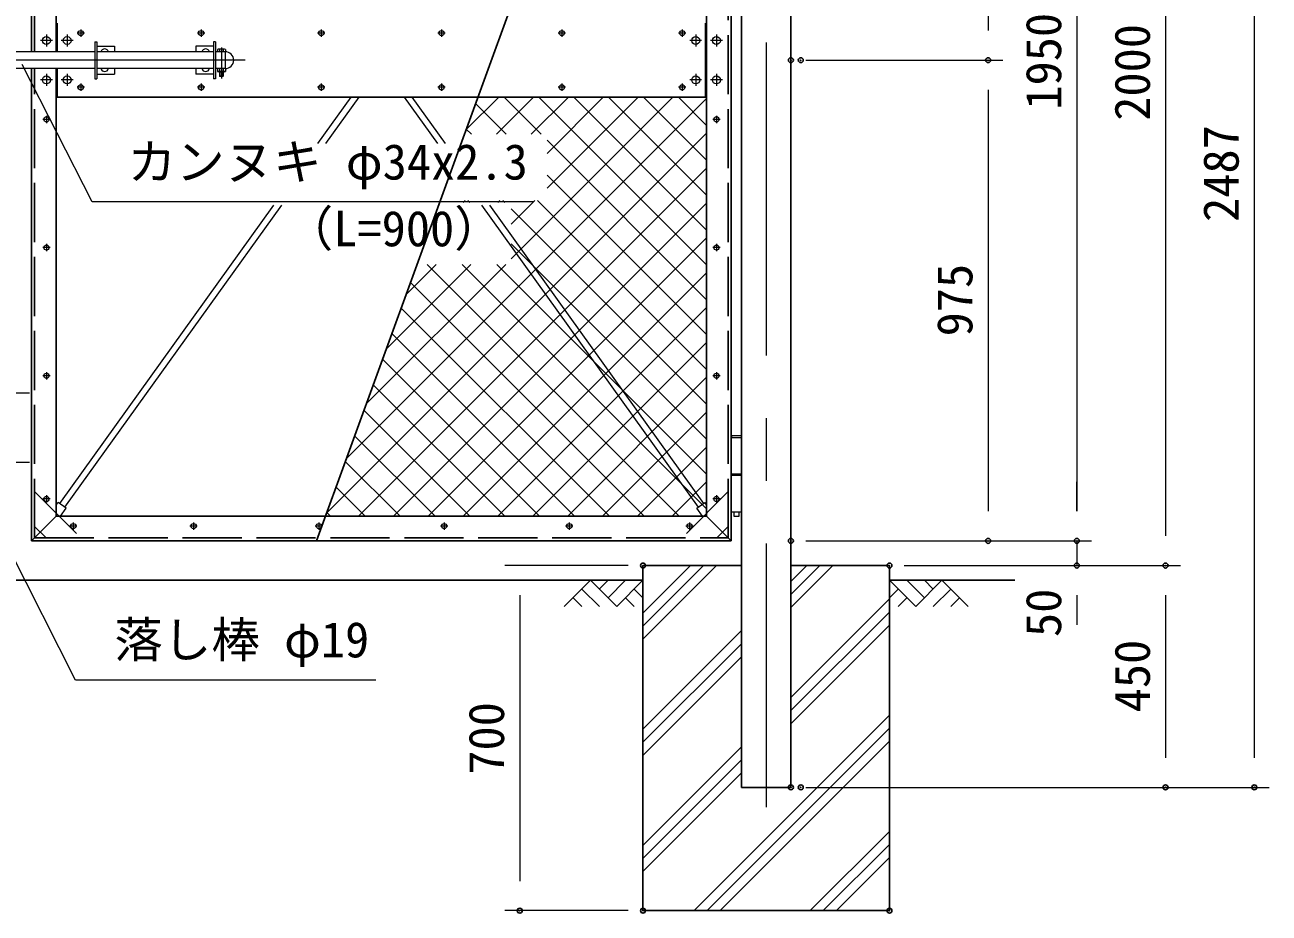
# Model space of a CAD drawing. Units: millimetres, scale not verified. Extents: x -6300 to 6300, y -4455 to 4455.
# Drawn here: x -1963 to 561, y -2013 to -211 of the extents above; entities that cross this region are included whole.
import ezdxf
from ezdxf.enums import TextEntityAlignment as Align

# ---------------------------------------------------------------- set-up
doc = ezdxf.new("R2010")
doc.units = ezdxf.units.MM
doc.header["$LTSCALE"] = 20
doc.header["$PDMODE"] = 32
doc.header["$PDSIZE"] = 10
doc.linetypes.add('DASHED', pattern=[7.5, 6, -1.5])
doc.linetypes.add('USER1', pattern=[50.8, 31.75, -6.35, 6.35, -6.35])
for name, color, linetype, lineweight in [('0-1_D-DCR-HCH', 7, 'Continuous', 13), ('0-2_D-STR4', 7, 'Continuous', 25), ('0-3_D-BMK', 2, 'USER1', 13), ('0-4_D-STR1', 1, 'Continuous', 25), ('0-5_D-STR3', 3, 'Continuous', 13), ('0-6_D-BGD', 7, 'Continuous', 25), ('0-7_D-STR-DIM', 7, 'Continuous', 13), ('0-9_Defpoints', 8, 'Continuous', 25), ('0-A_D-STR-TXT', 7, 'Continuous', 13), ('0-B_D-STR2', 7, 'Continuous', 13)]:
    doc.layers.add(name, color=color, linetype=linetype, lineweight=lineweight)
doc.styles.add('ＭＳ ゴシック', font='')
doc.styles.get('ＭＳ ゴシック').set_extended_font_data('MS Gothic')

msp = doc.modelspace()

# ---------------------------------------------------------------- linework, layer by layer
at = {"layer": '0-1_D-DCR-HCH'}
for p, q in [((-709.03, -1457.22), (-559.64, -1307.84)), ((-709.03, -1430.71), (-586.16, -1307.84)), ((-709.03, -1404.19), (-612.67, -1307.84)), ((-409.03, -1392.93), (-323.94, -1307.84)), ((-409.03, -1366.41), (-350.45, -1307.84)), ((-409.03, -1339.89), (-376.97, -1307.84)), ((-815.45, -1337.84), (-868.66, -1391.05)), ((-833.19, -1355.57), (-797.55, -1391.05)), ((-815.45, -1337.84), (-762.24, -1391.05)), ((-797.71, -1355.57), (-779.98, -1337.84)), ((-779.98, -1373.31), (-744.5, -1337.84)), ((-762.24, -1391.05), (-709.03, -1337.84)), ((-726.76, -1355.57), (-709.03, -1373.23)), ((-155.81, -1391.05), (-209.03, -1337.84)), ((-191.29, -1355.57), (-209.03, -1373.23)), ((-138.08, -1373.31), (-173.55, -1337.84)), ((-102.6, -1337.84), (-155.81, -1391.05)), ((-120.25, -1355.67), (-138.08, -1337.84)), ((-84.87, -1355.57), (-120.5, -1391.05)), ((-102.6, -1337.84), (-49.39, -1391.05)), ((-850.93, -1373.31), (-833.11, -1391.05)), ((-744.5, -1373.31), (-726.68, -1391.05)), ((-409.03, -1575.6), (-209.03, -1375.6)), ((-173.55, -1373.31), (-191.37, -1391.05)), ((-67.13, -1373.31), (-84.95, -1391.05)), ((-409.03, -1602.11), (-209.03, -1402.11)), ((-409.03, -1628.63), (-209.03, -1428.63)), ((-709.03, -1639.89), (-509.03, -1439.89)), ((-709.03, -1666.41), (-509.03, -1466.41)), ((-709.03, -1692.93), (-509.03, -1492.93)), ((-605.56, -2007.84), (-209.03, -1611.3)), ((-579.05, -2007.84), (-209.03, -1637.82)), ((-552.53, -2007.84), (-209.03, -1664.33)), ((-709.03, -1875.6), (-509.03, -1675.6)), ((-709.03, -1902.11), (-509.03, -1702.11)), ((-709.03, -1928.63), (-509.03, -1728.63)), ((-369.86, -2007.84), (-209.03, -1847)), ((-343.34, -2007.84), (-209.03, -1873.52)), ((-316.83, -2007.84), (-209.03, -1900.04))]:
    msp.add_line(p, q, dxfattribs=at)
at = {"layer": '0-2_D-STR4'}
for p, q in [((-709.03, -1307.84), (-709.03, -2007.84)), ((-709.03, -1307.84), (-509.03, -1307.84)), ((-409.03, -1307.84), (-209.03, -1307.84)), ((-209.03, -1307.84), (-209.03, -2007.84)), ((-709.03, -2007.84), (-209.03, -2007.84))]:
    msp.add_line(p, q, dxfattribs=at)
at = {"layer": '0-3_D-BMK'}
for p, q in [((-459.03, 769.16), (-459.03, -1797.84)), ((-1849.53, -220.4), (-1849.53, -235.28)), ((-1605.53, -220.4), (-1605.53, -235.28)), ((-1361.53, -220.4), (-1361.53, -235.28)), ((-1117.53, -220.4), (-1117.53, -235.28)), ((-873.53, -220.4), (-873.53, -235.28)), ((-629.53, -220.4), (-629.53, -235.28)), ((-1907.03, -242.84), (-1931.03, -242.84)), ((-1919.03, -230.84), (-1919.03, -254.84)), ((-1865.03, -242.84), (-1889.03, -242.84)), ((-1877.03, -230.84), (-1877.03, -254.84)), ((-1842.09, -227.84), (-1856.97, -227.84)), ((-1598.09, -227.84), (-1612.97, -227.84)), ((-1354.09, -227.84), (-1368.97, -227.84)), ((-1110.09, -227.84), (-1124.97, -227.84)), ((-866.09, -227.84), (-880.97, -227.84)), ((-622.09, -227.84), (-636.97, -227.84)), ((-590.03, -242.84), (-614.03, -242.84)), ((-602.03, -230.84), (-602.03, -254.84)), ((-548.03, -242.84), (-572.03, -242.84)), ((-560.03, -230.84), (-560.03, -254.84)), ((-1564.28, -257.09), (-1564.28, -319.99)), ((-1516.08, -282.84), (-2446.08, -282.84)), ((-1907.03, -322.84), (-1931.03, -322.84)), ((-1919.03, -310.84), (-1919.03, -334.84)), ((-1865.03, -322.84), (-1889.03, -322.84)), ((-1877.03, -310.84), (-1877.03, -334.84)), ((-590.03, -322.84), (-614.03, -322.84)), ((-602.03, -310.84), (-602.03, -334.84)), ((-548.03, -322.84), (-572.03, -322.84)), ((-560.03, -310.84), (-560.03, -334.84)), ((-1842.09, -337.84), (-1856.97, -337.84)), ((-1849.53, -330.4), (-1849.53, -345.28)), ((-1598.09, -337.84), (-1612.97, -337.84)), ((-1605.53, -330.4), (-1605.53, -345.28)), ((-1354.09, -337.84), (-1368.97, -337.84)), ((-1361.53, -330.4), (-1361.53, -345.28)), ((-1110.09, -337.84), (-1124.97, -337.84)), ((-1117.53, -330.4), (-1117.53, -345.28)), ((-866.09, -337.84), (-880.97, -337.84)), ((-873.53, -330.4), (-873.53, -345.28)), ((-622.09, -337.84), (-636.97, -337.84)), ((-629.53, -330.4), (-629.53, -345.28)), ((-1911.59, -402.84), (-1926.47, -402.84)), ((-1919.03, -395.4), (-1919.03, -410.28)), ((-552.59, -402.84), (-567.47, -402.84)), ((-560.03, -395.4), (-560.03, -410.28)), ((-1919.03, -655.4), (-1919.03, -670.28)), ((-560.03, -655.4), (-560.03, -670.28)), ((-1911.59, -662.84), (-1926.47, -662.84)), ((-552.59, -662.84), (-567.47, -662.84)), ((-1911.59, -922.84), (-1926.47, -922.84)), ((-1919.03, -915.4), (-1919.03, -930.28)), ((-552.59, -922.84), (-567.47, -922.84)), ((-560.03, -915.4), (-560.03, -930.28)), ((-1991.21, -957.84), (-1953.47, -957.84)), ((-1991.21, -1097.84), (-1953.47, -1097.84)), ((-1911.59, -1172.84), (-1926.47, -1172.84)), ((-1919.03, -1165.4), (-1919.03, -1180.28)), ((-552.59, -1172.84), (-567.47, -1172.84)), ((-560.03, -1165.4), (-560.03, -1180.28)), ((-1857.09, -1227.84), (-1871.97, -1227.84)), ((-1864.53, -1220.4), (-1864.53, -1235.28)), ((-1613.09, -1227.84), (-1627.97, -1227.84)), ((-1620.53, -1220.4), (-1620.53, -1235.28)), ((-1359.09, -1227.84), (-1373.97, -1227.84)), ((-1366.53, -1220.4), (-1366.53, -1235.28)), ((-1105.09, -1227.84), (-1119.97, -1227.84)), ((-1112.53, -1220.4), (-1112.53, -1235.28)), ((-851.09, -1227.84), (-865.97, -1227.84)), ((-858.53, -1220.4), (-858.53, -1235.28)), ((-607.09, -1227.84), (-621.97, -1227.84)), ((-614.53, -1220.4), (-614.53, -1235.28))]:
    msp.add_line(p, q, dxfattribs=at)
at = {"layer": '0-4_D-STR1'}
for p, q in [((-409.03, 716.16), (-409.03, -1757.84)), ((-1949.03, -265.84), (-1949.03, 692.16)), ((-530.03, -1257.84), (-530.03, 692.16)), ((-1899.03, -265.84), (-1899.03, 642.16)), ((-580.03, -1207.84), (-580.03, 642.16)), ((-1897.03, -207.84), (-1897.03, -265.84)), ((-582.03, -207.84), (-582.03, -357.84)), ((-1949.03, -1257.84), (-1949.03, -299.84)), ((-1899.03, -1207.84), (-1899.03, -299.84)), ((-1897.03, -299.84), (-1897.03, -357.84)), ((-1899.03, -357.84), (-580.03, -357.84)), ((-1899.03, -1207.84), (-1949.03, -1257.84)), ((-1899.03, -1207.84), (-580.03, -1207.84)), ((-580.03, -1207.84), (-530.03, -1257.84)), ((-1949.03, -1257.84), (-530.03, -1257.84))]:
    msp.add_line(p, q, dxfattribs=at)
at = {"layer": '0-4_D-STR1', "linetype": 'DASHED'}
for p, q in [((-1943.03, -265.84), (-1943.03, 686.16)), ((-536.03, -1251.84), (-536.03, 686.16)), ((-1943.03, -1251.84), (-1943.03, -299.84)), ((-1943.03, -1251.84), (-536.03, -1251.84))]:
    msp.add_line(p, q, dxfattribs=at)
at = {"layer": '0-4_D-STR1'}
msp.add_lwpolyline([(-409.03, -1757.84), (-509.03, -1757.84), (-509.03, 716.16)], dxfattribs=at)
at = {"layer": '0-5_D-STR3'}
for p, q in [((-1821.03, -245.34), (-1821.03, -320.34)), ((-1821.03, -245.34), (-1816.53, -245.34)), ((-1816.53, -245.34), (-1816.53, -320.34)), ((-1580.53, -245.34), (-1580.53, -320.34)), ((-1576.03, -245.34), (-1580.53, -245.34)), ((-1576.03, -245.34), (-1576.03, -320.34)), ((-1821.03, -265.84), (-2097.03, -265.84)), ((-1816.53, -254.34), (-1781.03, -254.34)), ((-1580.53, -265.84), (-1816.53, -265.84)), ((-1781.03, -254.34), (-1781.03, -265.84)), ((-1616.03, -254.34), (-1616.03, -265.84)), ((-1580.53, -254.34), (-1616.03, -254.34)), ((-1556.28, -265.84), (-1576.03, -265.84)), ((-1572.38, -261.14), (-1572.38, -265.84)), ((-1558.21, -260.34), (-1570.48, -260.34)), ((-1568.28, -261.14), (-1568.28, -265.84)), ((-1560.28, -261.14), (-1560.28, -265.84)), ((-1556.28, -265.84), (-1556.28, -299.84)), ((-1556.18, -261.14), (-1556.18, -265.84)), ((-1821.03, -299.84), (-2097.03, -299.84)), ((-1580.53, -299.84), (-1816.53, -299.84)), ((-1781.03, -299.84), (-1781.03, -311.34)), ((-1616.03, -299.84), (-1616.03, -311.34)), ((-1556.28, -299.84), (-1576.03, -299.84)), ((-1572.38, -299.84), (-1572.38, -305.54)), ((-1568.28, -299.84), (-1568.28, -305.54)), ((-1560.28, -299.84), (-1560.28, -305.54)), ((-1556.18, -299.84), (-1556.18, -305.54)), ((-1821.03, -320.34), (-1816.53, -320.34)), ((-1816.53, -311.34), (-1781.03, -311.34)), ((-1580.53, -311.34), (-1616.03, -311.34)), ((-1576.03, -320.34), (-1580.53, -320.34)), ((-1556.18, -305.54), (-1572.38, -305.54)), ((-1557.84, -306.34), (-1570.43, -306.34)), ((-1568.28, -306.34), (-1568.28, -315.04)), ((-1560.28, -315.04), (-1568.28, -315.04)), ((-1567.48, -315.84), (-1568.28, -315.04)), ((-1567.48, -306.34), (-1567.48, -315.84)), ((-1561.08, -315.84), (-1567.48, -315.84)), ((-1561.08, -306.34), (-1561.08, -315.84)), ((-1561.08, -315.84), (-1560.28, -315.04)), ((-1560.28, -306.34), (-1560.28, -315.04)), ((-1301.34, -357.84), (-1368.99, -452.13)), ((-1285.34, -357.84), (-1352.99, -452.13)), ((-1193.72, -357.84), (-1126.06, -452.13)), ((-1177.72, -357.84), (-1110.06, -452.13)), ((-1458.52, -576.92), (-1892.74, -1182.15)), ((-1442.52, -576.92), (-1882.18, -1189.73)), ((-1036.53, -576.92), (-596.87, -1189.73)), ((-1020.53, -576.92), (-586.31, -1182.15)), ((-530.03, -1047.84), (-530.03, -1198.84)), ((-530.03, -1047.84), (-509.03, -1047.84)), ((-509.03, -1047.84), (-509.03, -1198.84)), ((-530.03, -1121.84), (-509.03, -1121.84)), ((-530.03, -1124.84), (-509.03, -1124.84)), ((-1899.03, -1184.9), (-1895.59, -1180.11)), ((-580.03, -1184.9), (-583.47, -1180.11)), ((-530.03, -1198.84), (-509.03, -1198.84))]:
    msp.add_line(p, q, dxfattribs=at)
at = {"layer": '0-5_D-STR3', "linetype": 'DASHED'}
for p, q in [((-1943.03, -1157.84), (-1849.03, -1251.84)), ((-536.03, -1157.84), (-630.03, -1251.84)), ((-1943.03, -1228.55), (-1919.74, -1251.84)), ((-536.03, -1228.55), (-559.32, -1251.84))]:
    msp.add_line(p, q, dxfattribs=at)
at = {"layer": '0-5_D-STR3'}
for points in [[(-529.03, -1047.84), (-529.03, -1043.84), (-510.03, -1043.84), (-510.03, -1047.84)], [(-1890.87, -1207.84), (-1879.34, -1191.77), (-1895.59, -1180.11)], [(-588.19, -1207.84), (-599.72, -1191.77), (-583.47, -1180.11)], [(-524.78, -1198.84), (-524.78, -1207.84), (-514.28, -1207.84), (-514.28, -1198.84)]]:
    msp.add_lwpolyline(points, dxfattribs=at)
for centre, radius in [((-1849.53, -227.84), 5.25), ((-1605.53, -227.84), 5.25), ((-1361.53, -227.84), 5.25), ((-1117.53, -227.84), 5.25), ((-873.53, -227.84), 5.25), ((-629.53, -227.84), 5.25), ((-1919.03, -242.84), 8), ((-1877.03, -242.84), 8), ((-602.03, -242.84), 8), ((-560.03, -242.84), 8), ((-1919.03, -322.84), 8), ((-1877.03, -322.84), 8), ((-602.03, -322.84), 8), ((-560.03, -322.84), 8), ((-1849.53, -337.84), 5.25), ((-1605.53, -337.84), 5.25), ((-1361.53, -337.84), 5.25), ((-1117.53, -337.84), 5.25), ((-873.53, -337.84), 5.25), ((-629.53, -337.84), 5.25), ((-1919.03, -402.84), 5.25), ((-560.03, -402.84), 5.25), ((-1919.03, -662.84), 5.25), ((-560.03, -662.84), 5.25), ((-1919.03, -922.84), 5.25), ((-560.03, -922.84), 5.25), ((-1919.03, -1172.84), 5.25), ((-560.03, -1172.84), 5.25), ((-1864.53, -1227.84), 5.25), ((-1620.53, -1227.84), 5.25), ((-1366.53, -1227.84), 5.25), ((-1112.53, -1227.84), 5.25), ((-858.53, -1227.84), 5.25), ((-614.53, -1227.84), 5.25)]:
    msp.add_circle(centre, radius, dxfattribs=at)
for centre, radius, start, end in [((-1801.03, -267.84), 8, 14.47751, 165.52249), ((-1596.03, -267.84), 8, 14.47751, 165.52249), ((-1570.33, -263.35), 3.02, 47.18249, 132.81751), ((-1564.28, -270.74), 10.4, 67.38014, 112.61986), ((-1558.23, -263.36), 3.03, 47.363, 132.637), ((-1556.28, -282.84), 17, 270, 90), ((-1801.03, -297.84), 8, 194.47751, 345.52249), ((-1596.03, -297.84), 8, 194.47751, 345.52249), ((-1570.33, -303.32), 3.02, 227.28053, 312.71947), ((-1564.28, -295.94), 10.4, 247.38014, 292.61986), ((-1558.23, -303.4), 2.96, 226.1605, 313.8395)]:
    msp.add_arc(centre, radius, start, end, dxfattribs=at)
at = {"layer": '0-6_D-BGD'}
for p, q in [((-709.03, -1337.84), (-1994.53, -1337.84)), ((-209.03, -1337.84), (45.26, -1337.84))]:
    msp.add_line(p, q, dxfattribs=at)
at = {"layer": '0-7_D-STR-DIM'}
for p, q in [((530.97, 669.16), (530.97, -1697.84)), ((-9.03, 632.16), (-9.03, -222.84)), ((170.97, 632.16), (170.97, -1197.84)), ((350.97, 632.16), (350.97, -1247.84)), ((-379.03, -282.84), (20.97, -282.84)), ((-359.03, -282.84), (20.97, -282.84)), ((-9.03, -342.84), (-9.03, -1197.84)), ((170.97, -1197.84), (170.97, -1137.84)), ((-379.03, -1257.84), (20.97, -1257.84)), ((-379.03, -1257.84), (200.97, -1257.84)), ((-379.03, -1257.84), (200.97, -1257.84)), ((170.97, -1257.84), (170.97, -1307.84)), ((-739.03, -1307.84), (-989.03, -1307.84)), ((-179.03, -1307.84), (200.97, -1307.84)), ((-179.03, -1307.84), (380.97, -1307.84)), ((-179.03, -1307.84), (380.97, -1307.84)), ((-959.03, -1367.84), (-959.03, -1947.84)), ((170.97, -1367.84), (170.97, -1427.84)), ((350.97, -1367.84), (350.97, -1697.84)), ((-379.03, -1757.84), (380.97, -1757.84)), ((-359.03, -1757.84), (560.97, -1757.84)), ((-739.03, -2007.84), (-989.03, -2007.84))]:
    msp.add_line(p, q, dxfattribs=at)
at = {"layer": '0-9_Defpoints'}
msp.add_line((-1371.57, -1257.84), (-661.83, 692.16), dxfattribs=at)
for p in [(-409.03, -282.84), (-389.03, -282.84), (-9.03, -282.84), (-409.03, -1257.84), (-9.03, -1257.84), (170.97, -1257.84), (-709.03, -1307.84), (-209.03, -1307.84), (170.97, -1307.84), (350.97, -1307.84), (-409.03, -1757.84), (-389.03, -1757.84), (350.97, -1757.84), (530.97, -1757.84), (-959.03, -2007.84), (-709.03, -2007.84), (-209.03, -2007.84)]:
    msp.add_point(p, dxfattribs=at)
at = {"layer": '0-A_D-STR-TXT'}
for points in [[(-931.7, -570.09), (-1826.23, -570.09), (-1968.28, -291.47)], [(-1250.98, -1540.26), (-1859.98, -1540.26), (-1993.62, -1276.74)]]:
    msp.add_lwpolyline(points, dxfattribs=at)
at = {"layer": '0-B_D-STR2'}
for p, q in [((-1310.97, -1091.33), (-580.03, -360.39)), ((-1068.18, -424.28), (-1001.74, -357.84)), ((-986.33, -433.12), (-1048.7, -370.75)), ((-1006.3, -433.12), (-931.02, -357.84)), ((-915.62, -433.12), (-990.89, -357.84)), ((-976.2, -685.86), (-648.18, -357.84)), ((-935.59, -433.12), (-860.31, -357.84)), ((-580.03, -697.99), (-920.18, -357.84)), ((-903.62, -471.85), (-789.6, -357.84)), ((-903.62, -542.56), (-718.89, -357.84)), ((-580.03, -627.28), (-849.47, -357.84)), ((-580.03, -556.57), (-778.76, -357.84)), ((-580.03, -485.86), (-708.05, -357.84)), ((-580.03, -415.15), (-637.34, -357.84)), ((-1057.04, -433.12), (-1067.56, -422.59)), ((-1351.43, -1202.51), (-580.03, -431.1)), ((-580.03, -768.71), (-903.62, -445.11)), ((-1286.05, -1207.84), (-580.03, -501.81)), ((-580.03, -839.42), (-903.62, -515.83)), ((-1215.34, -1207.84), (-580.03, -572.53)), ((-1073.89, -571.41), (-1069.79, -567.32)), ((-1060.16, -571.41), (-1064.26, -567.32)), ((-1003.18, -571.41), (-999.08, -567.32)), ((-989.45, -571.41), (-993.55, -567.32)), ((-976.2, -615.15), (-928.37, -567.32)), ((-580.03, -910.13), (-922.84, -567.32)), ((-580.03, -980.84), (-976.2, -584.66)), ((-1144.63, -1207.84), (-580.03, -643.24)), ((-580.03, -1051.55), (-976.2, -655.37)), ((-1270.5, -980.16), (-987.39, -697.05)), ((-1230.04, -868.98), (-1058.1, -697.05)), ((-1189.57, -757.81), (-1128.81, -697.05)), ((-635.87, -1207.84), (-1146.66, -697.05)), ((-580.03, -1192.97), (-1075.95, -697.05)), ((-580.03, -1122.26), (-1005.24, -697.05)), ((-1073.92, -1207.84), (-580.03, -713.95)), ((-706.58, -1207.84), (-1180.78, -733.64)), ((-777.29, -1207.84), (-1199.65, -785.48)), ((-1003.21, -1207.84), (-580.03, -784.66)), ((-848, -1207.84), (-1218.52, -837.32)), ((-932.5, -1207.84), (-580.03, -855.37)), ((-918.71, -1207.84), (-1237.38, -889.16)), ((-861.79, -1207.84), (-580.03, -926.08)), ((-989.42, -1207.84), (-1256.25, -941.01)), ((-1060.13, -1207.84), (-1275.12, -992.85)), ((-791.07, -1207.84), (-580.03, -996.79)), ((-1130.84, -1207.84), (-1293.99, -1044.69)), ((-720.36, -1207.84), (-580.03, -1067.5)), ((-1201.55, -1207.84), (-1312.86, -1096.53)), ((-1272.27, -1207.84), (-1331.73, -1148.37)), ((-649.65, -1207.84), (-580.03, -1138.21)), ((-1342.98, -1207.84), (-1350.6, -1200.22))]:
    msp.add_line(p, q, dxfattribs=at)

# ---------------------------------------------------------------- texts
at = {"layer": '0-7_D-STR-DIM', "style": 'ＭＳ ゴシック'}
for s, p in [('1950', (160.85, -383.19)), ('2000', (340.85, -405.71)), ('2487', (520.85, -610.86)), ('975', (-19.15, -843.05)), ('50', (160.85, -1452.82)), ('450', (340.85, -1605.59)), ('700', (-969.15, -1732.09))]:
    msp.add_text(s, height=72.14, rotation=90, dxfattribs=at).set_placement(p, align=Align.BOTTOM_LEFT)
at = {"layer": '0-A_D-STR-TXT', "style": 'ＭＳ ゴシック'}
for s, p in [('カンヌキ φ34x2.3', (-1754.41, -546.64)), ('（L=900）', (-1435.72, -681.99)), ('落し棒 φ19', (-1781.31, -1515.86))]:
    msp.add_text(s, height=72.14, dxfattribs=at).set_placement(p, align=Align.BOTTOM_LEFT)

doc.saveas('drawing.dxf')
